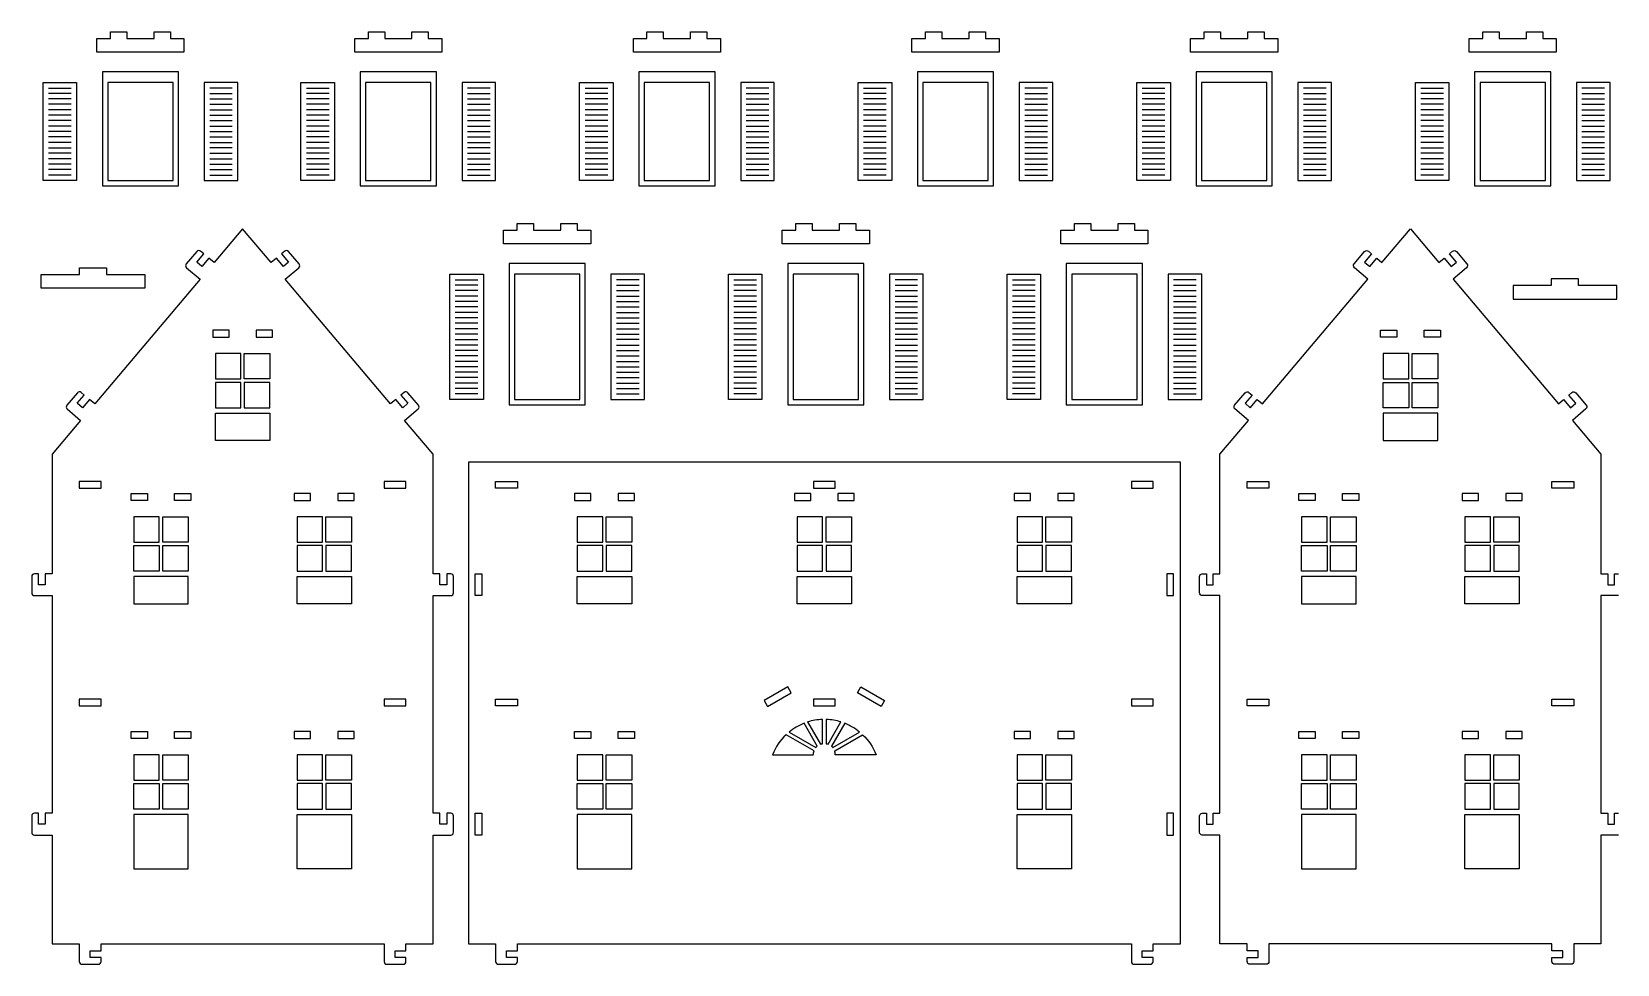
# Model space of a CAD drawing. Extents: x 5580 to 9776, y -1422 to 1677.
# Drawn here: x 5580 to 8377, y 23 to 1668 of the extents above; entities that cross this region are included whole.
import ezdxf

# ---------------------------------------------------------------- set-up
doc = ezdxf.new("R2010")
doc.units = 0
doc.header["$MEASUREMENT"] = 0
doc.layers.add('LAYER1', color=18, linetype='CONTINUOUS')

msp = doc.modelspace()

# ---------------------------------------------------------------- linework, layer by layer
at = {"layer": 'LAYER1'}
for points in [[(5695.2, 1632.1), (5695.2, 1656.1), (5719.2, 1656.1), (5719.2, 1668.1), (5748, 1668.1), (5748, 1656.1), (5796, 1656.1), (5796, 1668.1), (5824.8, 1668.1), (5824.8, 1656.1), (5848.8, 1656.1), (5848.8, 1632.1)], [(6150, 1632.1), (6150, 1656.1), (6174, 1656.1), (6174, 1668.1), (6202.8, 1668.1), (6202.8, 1656.1), (6250.8, 1656.1), (6250.8, 1668.1), (6279.6, 1668.1), (6279.6, 1656.1), (6303.6, 1656.1), (6303.6, 1632.1)], [(6641.4, 1632.1), (6641.4, 1656.1), (6665.4, 1656.1), (6665.4, 1668.1), (6694.2, 1668.1), (6694.2, 1656.1), (6742.2, 1656.1), (6742.2, 1668.1), (6771, 1668.1), (6771, 1656.1), (6795, 1656.1), (6795, 1632.1)], [(7132.8, 1632.1), (7132.8, 1656.1), (7156.8, 1656.1), (7156.8, 1668.1), (7185.6, 1668.1), (7185.6, 1656.1), (7233.6, 1656.1), (7233.6, 1668.1), (7262.4, 1668.1), (7262.4, 1656.1), (7286.4, 1656.1), (7286.4, 1632.1)], [(7624.2, 1632.1), (7624.2, 1656.1), (7648.2, 1656.1), (7648.2, 1668.1), (7677, 1668.1), (7677, 1656.1), (7725, 1656.1), (7725, 1668.1), (7753.8, 1668.1), (7753.8, 1656.1), (7777.8, 1656.1), (7777.8, 1632.1)], [(8115.6, 1632.1), (8115.6, 1656.1), (8139.6, 1656.1), (8139.6, 1668.1), (8168.4, 1668.1), (8168.4, 1656.1), (8216.4, 1656.1), (8216.4, 1668.1), (8245.2, 1668.1), (8245.2, 1656.1), (8269.2, 1656.1), (8269.2, 1632.1)], [(5839.2, 1597.6), (5704.8, 1597.6), (5704.8, 1396), (5839.2, 1396)], [(6294, 1597.6), (6159.6, 1597.6), (6159.6, 1396), (6294, 1396)], [(6785.4, 1597.6), (6651, 1597.6), (6651, 1396), (6785.4, 1396)], [(7276.8, 1597.6), (7142.4, 1597.6), (7142.4, 1396), (7276.8, 1396)], [(7768.2, 1597.6), (7633.8, 1597.6), (7633.8, 1396), (7768.2, 1396)], [(8259.6, 1597.6), (8125.2, 1597.6), (8125.2, 1396), (8259.6, 1396)], [(5600.3, 1578.4), (5659.4, 1578.4), (5659.4, 1405.6), (5600.3, 1405.6)], [(5829.6, 1578.4), (5714.4, 1578.4), (5714.4, 1405.6), (5829.6, 1405.6)], [(5943.6, 1578.4), (5884.5, 1578.4), (5884.5, 1405.6), (5943.6, 1405.6)], [(6055.1, 1578.4), (6114.3, 1578.4), (6114.3, 1405.6), (6055.1, 1405.6)], [(6284.4, 1578.4), (6169.2, 1578.4), (6169.2, 1405.6), (6284.4, 1405.6)], [(6398.5, 1578.4), (6339.3, 1578.4), (6339.3, 1405.6), (6398.5, 1405.6)], [(6546.5, 1578.4), (6605.7, 1578.4), (6605.7, 1405.6), (6546.5, 1405.6)], [(6775.8, 1578.4), (6660.6, 1578.4), (6660.6, 1405.6), (6775.8, 1405.6)], [(6889.9, 1578.4), (6830.7, 1578.4), (6830.7, 1405.6), (6889.9, 1405.6)], [(7037.9, 1578.4), (7097.1, 1578.4), (7097.1, 1405.6), (7037.9, 1405.6)], [(7267.2, 1578.4), (7152, 1578.4), (7152, 1405.6), (7267.2, 1405.6)], [(7381.3, 1578.4), (7322.1, 1578.4), (7322.1, 1405.6), (7381.3, 1405.6)], [(7529.3, 1578.4), (7588.5, 1578.4), (7588.5, 1405.6), (7529.3, 1405.6)], [(7758.6, 1578.4), (7643.4, 1578.4), (7643.4, 1405.6), (7758.6, 1405.6)], [(7872.7, 1578.4), (7813.5, 1578.4), (7813.5, 1405.6), (7872.7, 1405.6)], [(8020.7, 1578.4), (8079.9, 1578.4), (8079.9, 1405.6), (8020.7, 1405.6)], [(8250, 1578.4), (8134.8, 1578.4), (8134.8, 1405.6), (8250, 1405.6)], [(8364.1, 1578.4), (8304.9, 1578.4), (8304.9, 1405.6), (8364.1, 1405.6)], [(6412.6, 1294), (6412.6, 1318), (6436.6, 1318), (6436.6, 1330), (6465.4, 1330), (6465.4, 1318), (6513.4, 1318), (6513.4, 1330), (6542.2, 1330), (6542.2, 1318), (6566.2, 1318), (6566.2, 1294)], [(6904, 1294), (6904, 1318), (6928, 1318), (6928, 1330), (6956.8, 1330), (6956.8, 1318), (7004.8, 1318), (7004.8, 1330), (7033.6, 1330), (7033.6, 1318), (7057.6, 1318), (7057.6, 1294)], [(7395.4, 1294), (7395.4, 1318), (7419.4, 1318), (7419.4, 1330), (7448.2, 1330), (7448.2, 1318), (7496.2, 1318), (7496.2, 1330), (7525, 1330), (7525, 1318), (7549, 1318), (7549, 1294)], [(6556.6, 1259.4), (6422.2, 1259.4), (6422.2, 1009.8), (6556.6, 1009.8)], [(7048, 1259.4), (6913.6, 1259.4), (6913.6, 1009.8), (7048, 1009.8)], [(7539.4, 1259.4), (7405, 1259.4), (7405, 1009.8), (7539.4, 1009.8)], [(5664.3, 1251.8), (5712.3, 1251.8), (5712.3, 1239.8), (5779.8, 1239.8), (5779.8, 1215.8), (5596.9, 1215.8), (5596.9, 1239.8), (5664.3, 1239.8)], [(6317.7, 1240.2), (6376.8, 1240.2), (6376.8, 1019.4), (6317.7, 1019.4)], [(6547, 1240.2), (6431.8, 1240.2), (6431.8, 1019.4), (6547, 1019.4)], [(6661, 1240.2), (6601.9, 1240.2), (6601.9, 1019.4), (6661, 1019.4)], [(6809.1, 1240.2), (6868.2, 1240.2), (6868.2, 1019.4), (6809.1, 1019.4)], [(7038.4, 1240.2), (6923.2, 1240.2), (6923.2, 1019.4), (7038.4, 1019.4)], [(7152.4, 1240.2), (7093.3, 1240.2), (7093.3, 1019.4), (7152.4, 1019.4)], [(7300.5, 1240.2), (7359.6, 1240.2), (7359.6, 1019.4), (7300.5, 1019.4)], [(7529.8, 1240.2), (7414.6, 1240.2), (7414.6, 1019.4), (7529.8, 1019.4)], [(7643.8, 1240.2), (7584.7, 1240.2), (7584.7, 1019.4), (7643.8, 1019.4)], [(8308.4, 1232.2), (8260.4, 1232.2), (8260.4, 1220.2), (8193, 1220.2), (8193, 1196.2), (8375.9, 1196.2), (8375.9, 1220.2), (8308.4, 1220.2)], [(5928.2, 1141.3), (5899.4, 1141.3), (5899.4, 1129.3), (5928.2, 1129.3)], [(6005, 1141.3), (5976.2, 1141.3), (5976.2, 1129.3), (6005, 1129.3)], [(7959.2, 1141.3), (7988, 1141.3), (7988, 1129.3), (7959.2, 1129.3)], [(8036, 1141.3), (8064.8, 1141.3), (8064.8, 1129.3), (8036, 1129.3)], [(5949.2, 1055.5), (5949.2, 1100.5), (5904.2, 1100.5), (5904.2, 1055.5)], [(5955.2, 1100.5), (6000.2, 1100.5), (6000.2, 1055.5), (5955.2, 1055.5)], [(8009, 1100.5), (7964, 1100.5), (7964, 1055.5), (8009, 1055.5)], [(8015, 1055.5), (8015, 1100.5), (8060, 1100.5), (8060, 1055.5)], [(5904.2, 1004.5), (5949.2, 1004.5), (5949.2, 1049.5), (5904.2, 1049.5)], [(6000.2, 1004.5), (6000.2, 1049.5), (5955.2, 1049.5), (5955.2, 1004.5)], [(7964, 1004.5), (7964, 1049.5), (8009, 1049.5), (8009, 1004.5)], [(8060, 1004.5), (8015, 1004.5), (8015, 1049.5), (8060, 1049.5)], [(6000.2, 946.9), (5904.2, 946.9), (5904.2, 994.9), (6000.2, 994.9)], [(7964, 946.9), (8060, 946.9), (8060, 994.9), (7964, 994.9)], [(5664.2, 874.9), (5664.2, 862.9), (5702.6, 862.9), (5702.6, 874.9)], [(6201.8, 874.9), (6201.8, 862.9), (6240.2, 862.9), (6240.2, 874.9)], [(6398.4, 874.9), (6436.8, 874.9), (6436.8, 862.9), (6398.4, 862.9)], [(6997.4, 874.9), (6959, 874.9), (6959, 862.9), (6997.4, 862.9)], [(7558.1, 874.9), (7519.7, 874.9), (7519.7, 862.9), (7558.1, 862.9)], [(7762.4, 874.9), (7762.4, 862.9), (7724, 862.9), (7724, 874.9)], [(8300, 874.9), (8300, 862.9), (8261.6, 862.9), (8261.6, 874.9)], [(5755.4, 853.3), (5784.2, 853.3), (5784.2, 841.3), (5755.4, 841.3)], [(5832.2, 853.3), (5861, 853.3), (5861, 841.3), (5832.2, 841.3)], [(6072.2, 853.3), (6043.4, 853.3), (6043.4, 841.3), (6072.2, 841.3)], [(6149, 853.3), (6120.2, 853.3), (6120.2, 841.3), (6149, 841.3)], [(6566.4, 853.3), (6537.6, 853.3), (6537.6, 841.3), (6566.4, 841.3)], [(6643.2, 853.3), (6614.4, 853.3), (6614.4, 841.3), (6643.2, 841.3)], [(6954.2, 853.3), (6925.4, 853.3), (6925.4, 841.3), (6954.2, 841.3)], [(7031, 853.3), (7002.2, 853.3), (7002.2, 841.3), (7031, 841.3)], [(7342.1, 853.3), (7313.3, 853.3), (7313.3, 841.3), (7342.1, 841.3)], [(7418.9, 853.3), (7390.1, 853.3), (7390.1, 841.3), (7418.9, 841.3)], [(7815.2, 853.3), (7844, 853.3), (7844, 841.3), (7815.2, 841.3)], [(7892, 853.3), (7920.8, 853.3), (7920.8, 841.3), (7892, 841.3)], [(8132, 853.3), (8103.2, 853.3), (8103.2, 841.3), (8132, 841.3)], [(8208.8, 853.3), (8180, 853.3), (8180, 841.3), (8208.8, 841.3)], [(5805.2, 812.5), (5760.2, 812.5), (5760.2, 767.5), (5805.2, 767.5)], [(5811.2, 767.5), (5811.2, 812.5), (5856.2, 812.5), (5856.2, 767.5)], [(6093.2, 767.5), (6093.2, 812.5), (6048.2, 812.5), (6048.2, 767.5)], [(6099.2, 812.5), (6144.2, 812.5), (6144.2, 767.5), (6099.2, 767.5)], [(6587.4, 767.5), (6587.4, 812.5), (6542.4, 812.5), (6542.4, 767.5)], [(6593.4, 812.5), (6638.4, 812.5), (6638.4, 767.5), (6593.4, 767.5)], [(6975.2, 767.5), (6975.2, 812.5), (6930.2, 812.5), (6930.2, 767.5)], [(6981.2, 812.5), (7026.2, 812.5), (7026.2, 767.5), (6981.2, 767.5)], [(7363.1, 767.5), (7363.1, 812.5), (7318.1, 812.5), (7318.1, 767.5)], [(7369.1, 812.5), (7414.1, 812.5), (7414.1, 767.5), (7369.1, 767.5)], [(7865, 812.5), (7820, 812.5), (7820, 767.5), (7865, 767.5)], [(7871, 767.5), (7871, 812.5), (7916, 812.5), (7916, 767.5)], [(8153, 767.5), (8153, 812.5), (8108, 812.5), (8108, 767.5)], [(8159, 812.5), (8204, 812.5), (8204, 767.5), (8159, 767.5)], [(5760.2, 716.5), (5760.2, 761.5), (5805.2, 761.5), (5805.2, 716.5)], [(5856.2, 716.5), (5811.2, 716.5), (5811.2, 761.5), (5856.2, 761.5)], [(6048.2, 716.5), (6093.2, 716.5), (6093.2, 761.5), (6048.2, 761.5)], [(6144.2, 716.5), (6144.2, 761.5), (6099.2, 761.5), (6099.2, 716.5)], [(6542.4, 716.5), (6587.4, 716.5), (6587.4, 761.5), (6542.4, 761.5)], [(6638.4, 716.5), (6638.4, 761.5), (6593.4, 761.5), (6593.4, 716.5)], [(6930.2, 716.5), (6975.2, 716.5), (6975.2, 761.5), (6930.2, 761.5)], [(7026.2, 716.5), (7026.2, 761.5), (6981.2, 761.5), (6981.2, 716.5)], [(7318.1, 716.5), (7363.1, 716.5), (7363.1, 761.5), (7318.1, 761.5)], [(7414.1, 716.5), (7414.1, 761.5), (7369.1, 761.5), (7369.1, 716.5)], [(7820, 716.5), (7820, 761.5), (7865, 761.5), (7865, 716.5)], [(7916, 716.5), (7871, 716.5), (7871, 761.5), (7916, 761.5)], [(8108, 716.5), (8153, 716.5), (8153, 761.5), (8108, 761.5)], [(8204, 716.5), (8204, 761.5), (8159, 761.5), (8159, 716.5)], [(5760.2, 658.9), (5856.2, 658.9), (5856.2, 706.9), (5760.2, 706.9)], [(6144.2, 658.9), (6048.2, 658.9), (6048.2, 706.9), (6144.2, 706.9)], [(6362.4, 711.7), (6374.4, 711.7), (6374.4, 673.3), (6362.4, 673.3)], [(6638.4, 658.9), (6542.4, 658.9), (6542.4, 706.9), (6638.4, 706.9)], [(7026.2, 658.9), (6930.2, 658.9), (6930.2, 706.9), (7026.2, 706.9)], [(7414.1, 658.9), (7318.1, 658.9), (7318.1, 706.9), (7414.1, 706.9)], [(7594.1, 711.7), (7582.1, 711.7), (7582.1, 673.3), (7594.1, 673.3)], [(7820, 658.9), (7916, 658.9), (7916, 706.9), (7820, 706.9)], [(8204, 658.9), (8108, 658.9), (8108, 706.9), (8204, 706.9)], [(6913.8, 512.2), (6872.2, 488.2), (6878.2, 477.8), (6919.8, 501.8)], [(7042.6, 512.2), (7084.2, 488.2), (7078.2, 477.8), (7036.6, 501.8)], [(5664.2, 490.9), (5664.2, 478.9), (5702.6, 478.9), (5702.6, 490.9)], [(6201.8, 490.9), (6201.8, 478.9), (6240.2, 478.9), (6240.2, 490.9)], [(6398.4, 490.9), (6436.8, 490.9), (6436.8, 478.9), (6398.4, 478.9)], [(6997.4, 490.9), (6959, 490.9), (6959, 478.9), (6997.4, 478.9)], [(7558.1, 490.9), (7519.7, 490.9), (7519.7, 478.9), (7558.1, 478.9)], [(7762.4, 490.9), (7762.4, 478.9), (7724, 478.9), (7724, 490.9)], [(8300, 490.9), (8300, 478.9), (8261.6, 478.9), (8261.6, 490.9)], [(5755.4, 433.5), (5784.2, 433.5), (5784.2, 421.5), (5755.4, 421.5)], [(5832.2, 433.5), (5861, 433.5), (5861, 421.5), (5832.2, 421.5)], [(6072.2, 433.5), (6043.4, 433.5), (6043.4, 421.5), (6072.2, 421.5)], [(6149, 433.5), (6120.2, 433.5), (6120.2, 421.5), (6149, 421.5)], [(6537.6, 433.5), (6566.4, 433.5), (6566.4, 421.5), (6537.6, 421.5)], [(6614.4, 433.5), (6643.2, 433.5), (6643.2, 421.5), (6614.4, 421.5)], [(7342.1, 433.5), (7313.3, 433.5), (7313.3, 421.5), (7342.1, 421.5)], [(7418.9, 433.5), (7390.1, 433.5), (7390.1, 421.5), (7418.9, 421.5)], [(7815.2, 433.5), (7844, 433.5), (7844, 421.5), (7815.2, 421.5)], [(7892, 433.5), (7920.8, 433.5), (7920.8, 421.5), (7892, 421.5)], [(8132, 433.5), (8103.2, 433.5), (8103.2, 421.5), (8132, 421.5)], [(8208.8, 433.5), (8180, 433.5), (8180, 421.5), (8208.8, 421.5)], [(5805.2, 392.7), (5760.2, 392.7), (5760.2, 347.7), (5805.2, 347.7)], [(5811.2, 347.7), (5811.2, 392.7), (5856.2, 392.7), (5856.2, 347.7)], [(6093.2, 347.7), (6093.2, 392.7), (6048.2, 392.7), (6048.2, 347.7)], [(6099.2, 392.7), (6144.2, 392.7), (6144.2, 347.7), (6099.2, 347.7)], [(6587.4, 392.7), (6542.4, 392.7), (6542.4, 347.7), (6587.4, 347.7)], [(6593.4, 347.7), (6593.4, 392.7), (6638.4, 392.7), (6638.4, 347.7)], [(7363.1, 347.7), (7363.1, 392.7), (7318.1, 392.7), (7318.1, 347.7)], [(7369.1, 392.7), (7414.1, 392.7), (7414.1, 347.7), (7369.1, 347.7)], [(7865, 392.7), (7820, 392.7), (7820, 347.7), (7865, 347.7)], [(7871, 347.7), (7871, 392.7), (7916, 392.7), (7916, 347.7)], [(8153, 347.7), (8153, 392.7), (8108, 392.7), (8108, 347.7)], [(8159, 392.7), (8204, 392.7), (8204, 347.7), (8159, 347.7)], [(5760.2, 296.7), (5760.2, 341.7), (5805.2, 341.7), (5805.2, 296.7)], [(5856.2, 296.7), (5811.2, 296.7), (5811.2, 341.7), (5856.2, 341.7)], [(6048.2, 296.7), (6093.2, 296.7), (6093.2, 341.7), (6048.2, 341.7)], [(6144.2, 296.7), (6144.2, 341.7), (6099.2, 341.7), (6099.2, 296.7)], [(6542.4, 296.7), (6542.4, 341.7), (6587.4, 341.7), (6587.4, 296.7)], [(6638.4, 296.7), (6593.4, 296.7), (6593.4, 341.7), (6638.4, 341.7)], [(7318.1, 296.7), (7363.1, 296.7), (7363.1, 341.7), (7318.1, 341.7)], [(7414.1, 296.7), (7414.1, 341.7), (7369.1, 341.7), (7369.1, 296.7)], [(7820, 296.7), (7820, 341.7), (7865, 341.7), (7865, 296.7)], [(7916, 296.7), (7871, 296.7), (7871, 341.7), (7916, 341.7)], [(8108, 296.7), (8153, 296.7), (8153, 341.7), (8108, 341.7)], [(8204, 296.7), (8204, 341.7), (8159, 341.7), (8159, 296.7)], [(5760.2, 191.1), (5856.2, 191.1), (5856.2, 287.1), (5760.2, 287.1)], [(6144.2, 191.1), (6048.2, 191.1), (6048.2, 287.1), (6144.2, 287.1)], [(6362.4, 289.3), (6374.4, 289.3), (6374.4, 250.9), (6362.4, 250.9)], [(6542.4, 191.1), (6638.4, 191.1), (6638.4, 287.1), (6542.4, 287.1)], [(7414.1, 191.1), (7318.1, 191.1), (7318.1, 287.1), (7414.1, 287.1)], [(7594.1, 289.3), (7582.1, 289.3), (7582.1, 250.9), (7594.1, 250.9)], [(7820, 191.1), (7916, 191.1), (7916, 287.1), (7820, 287.1)], [(8204, 191.1), (8108, 191.1), (8108, 287.1), (8204, 287.1)]]:
    msp.add_lwpolyline(points, close=True, dxfattribs=at)
for points in [[(5609.9, 1568.8), (5649.8, 1568.8)], [(5934, 1568.8), (5894.1, 1568.8)], [(6064.7, 1568.8), (6104.7, 1568.8)], [(6388.9, 1568.8), (6348.9, 1568.8)], [(6556.1, 1568.8), (6596.1, 1568.8)], [(6880.3, 1568.8), (6840.3, 1568.8)], [(7047.5, 1568.8), (7087.5, 1568.8)], [(7371.7, 1568.8), (7331.7, 1568.8)], [(7538.9, 1568.8), (7578.9, 1568.8)], [(7863.1, 1568.8), (7823.1, 1568.8)], [(8030.3, 1568.8), (8070.3, 1568.8)], [(8354.5, 1568.8), (8314.5, 1568.8)], [(5649.8, 1559.2), (5609.9, 1559.2)], [(5649.8, 1549.6), (5609.9, 1549.6)], [(5649.8, 1540), (5609.9, 1540)], [(5894.1, 1559.2), (5934, 1559.2)], [(5894.1, 1549.6), (5934, 1549.6)], [(5894.1, 1540), (5934, 1540)], [(6104.7, 1559.2), (6064.7, 1559.2)], [(6104.7, 1549.6), (6064.7, 1549.6)], [(6104.7, 1540), (6064.7, 1540)], [(6348.9, 1559.2), (6388.9, 1559.2)], [(6348.9, 1549.6), (6388.9, 1549.6)], [(6348.9, 1540), (6388.9, 1540)], [(6596.1, 1559.2), (6556.1, 1559.2)], [(6596.1, 1549.6), (6556.1, 1549.6)], [(6596.1, 1540), (6556.1, 1540)], [(6840.3, 1559.2), (6880.3, 1559.2)], [(6840.3, 1549.6), (6880.3, 1549.6)], [(6840.3, 1540), (6880.3, 1540)], [(7087.5, 1559.2), (7047.5, 1559.2)], [(7087.5, 1549.6), (7047.5, 1549.6)], [(7087.5, 1540), (7047.5, 1540)], [(7331.7, 1559.2), (7371.7, 1559.2)], [(7331.7, 1549.6), (7371.7, 1549.6)], [(7331.7, 1540), (7371.7, 1540)], [(7578.9, 1559.2), (7538.9, 1559.2)], [(7578.9, 1549.6), (7538.9, 1549.6)], [(7578.9, 1540), (7538.9, 1540)], [(7823.1, 1559.2), (7863.1, 1559.2)], [(7823.1, 1549.6), (7863.1, 1549.6)], [(7823.1, 1540), (7863.1, 1540)], [(8070.3, 1559.2), (8030.3, 1559.2)], [(8070.3, 1549.6), (8030.3, 1549.6)], [(8070.3, 1540), (8030.3, 1540)], [(8314.5, 1559.2), (8354.5, 1559.2)], [(8314.5, 1549.6), (8354.5, 1549.6)], [(8314.5, 1540), (8354.5, 1540)], [(5649.8, 1530.4), (5609.9, 1530.4)], [(5649.8, 1520.8), (5609.9, 1520.8)], [(5649.8, 1511.2), (5609.9, 1511.2)], [(5894.1, 1530.4), (5934, 1530.4)], [(5894.1, 1520.8), (5934, 1520.8)], [(5894.1, 1511.2), (5934, 1511.2)], [(6104.7, 1530.4), (6064.7, 1530.4)], [(6104.7, 1520.8), (6064.7, 1520.8)], [(6104.7, 1511.2), (6064.7, 1511.2)], [(6348.9, 1530.4), (6388.9, 1530.4)], [(6348.9, 1520.8), (6388.9, 1520.8)], [(6348.9, 1511.2), (6388.9, 1511.2)], [(6596.1, 1530.4), (6556.1, 1530.4)], [(6596.1, 1520.8), (6556.1, 1520.8)], [(6596.1, 1511.2), (6556.1, 1511.2)], [(6840.3, 1530.4), (6880.3, 1530.4)], [(6840.3, 1520.8), (6880.3, 1520.8)], [(6840.3, 1511.2), (6880.3, 1511.2)], [(7087.5, 1530.4), (7047.5, 1530.4)], [(7087.5, 1520.8), (7047.5, 1520.8)], [(7087.5, 1511.2), (7047.5, 1511.2)], [(7331.7, 1530.4), (7371.7, 1530.4)], [(7331.7, 1520.8), (7371.7, 1520.8)], [(7331.7, 1511.2), (7371.7, 1511.2)], [(7578.9, 1530.4), (7538.9, 1530.4)], [(7578.9, 1520.8), (7538.9, 1520.8)], [(7578.9, 1511.2), (7538.9, 1511.2)], [(7823.1, 1530.4), (7863.1, 1530.4)], [(7823.1, 1520.8), (7863.1, 1520.8)], [(7823.1, 1511.2), (7863.1, 1511.2)], [(8070.3, 1530.4), (8030.3, 1530.4)], [(8070.3, 1520.8), (8030.3, 1520.8)], [(8070.3, 1511.2), (8030.3, 1511.2)], [(8314.5, 1530.4), (8354.5, 1530.4)], [(8314.5, 1520.8), (8354.5, 1520.8)], [(8314.5, 1511.2), (8354.5, 1511.2)], [(5649.8, 1501.6), (5609.9, 1501.6)], [(5649.8, 1492), (5609.9, 1492)], [(5649.8, 1482.4), (5609.9, 1482.4)], [(5894.1, 1501.6), (5934, 1501.6)], [(5894.1, 1492), (5934, 1492)], [(5894.1, 1482.4), (5934, 1482.4)], [(6104.7, 1501.6), (6064.7, 1501.6)], [(6104.7, 1492), (6064.7, 1492)], [(6104.7, 1482.4), (6064.7, 1482.4)], [(6348.9, 1501.6), (6388.9, 1501.6)], [(6348.9, 1492), (6388.9, 1492)], [(6348.9, 1482.4), (6388.9, 1482.4)], [(6596.1, 1501.6), (6556.1, 1501.6)], [(6596.1, 1492), (6556.1, 1492)], [(6596.1, 1482.4), (6556.1, 1482.4)], [(6840.3, 1501.6), (6880.3, 1501.6)], [(6840.3, 1492), (6880.3, 1492)], [(6840.3, 1482.4), (6880.3, 1482.4)], [(7087.5, 1501.6), (7047.5, 1501.6)], [(7087.5, 1492), (7047.5, 1492)], [(7087.5, 1482.4), (7047.5, 1482.4)], [(7331.7, 1501.6), (7371.7, 1501.6)], [(7331.7, 1492), (7371.7, 1492)], [(7331.7, 1482.4), (7371.7, 1482.4)], [(7578.9, 1501.6), (7538.9, 1501.6)], [(7578.9, 1492), (7538.9, 1492)], [(7578.9, 1482.4), (7538.9, 1482.4)], [(7823.1, 1501.6), (7863.1, 1501.6)], [(7823.1, 1492), (7863.1, 1492)], [(7823.1, 1482.4), (7863.1, 1482.4)], [(8070.3, 1501.6), (8030.3, 1501.6)], [(8070.3, 1492), (8030.3, 1492)], [(8070.3, 1482.4), (8030.3, 1482.4)], [(8314.5, 1501.6), (8354.5, 1501.6)], [(8314.5, 1492), (8354.5, 1492)], [(8314.5, 1482.4), (8354.5, 1482.4)], [(5649.8, 1472.8), (5609.9, 1472.8)], [(5609.9, 1463.2), (5649.8, 1463.2)], [(5894.1, 1472.8), (5934, 1472.8)], [(5934, 1463.2), (5894.1, 1463.2)], [(6104.7, 1472.8), (6064.7, 1472.8)], [(6064.7, 1463.2), (6104.7, 1463.2)], [(6348.9, 1472.8), (6388.9, 1472.8)], [(6388.9, 1463.2), (6348.9, 1463.2)], [(6596.1, 1472.8), (6556.1, 1472.8)], [(6556.1, 1463.2), (6596.1, 1463.2)], [(6840.3, 1472.8), (6880.3, 1472.8)], [(6880.3, 1463.2), (6840.3, 1463.2)], [(7087.5, 1472.8), (7047.5, 1472.8)], [(7047.5, 1463.2), (7087.5, 1463.2)], [(7331.7, 1472.8), (7371.7, 1472.8)], [(7371.7, 1463.2), (7331.7, 1463.2)], [(7578.9, 1472.8), (7538.9, 1472.8)], [(7538.9, 1463.2), (7578.9, 1463.2)], [(7823.1, 1472.8), (7863.1, 1472.8)], [(7863.1, 1463.2), (7823.1, 1463.2)], [(8070.3, 1472.8), (8030.3, 1472.8)], [(8030.3, 1463.2), (8070.3, 1463.2)], [(8314.5, 1472.8), (8354.5, 1472.8)], [(8354.5, 1463.2), (8314.5, 1463.2)], [(5649.8, 1453.6), (5609.9, 1453.6)], [(5649.8, 1444), (5609.9, 1444)], [(5649.8, 1434.4), (5609.9, 1434.4)], [(5894.1, 1453.6), (5934, 1453.6)], [(5894.1, 1444), (5934, 1444)], [(5894.1, 1434.4), (5934, 1434.4)], [(6104.7, 1453.6), (6064.7, 1453.6)], [(6104.7, 1444), (6064.7, 1444)], [(6104.7, 1434.4), (6064.7, 1434.4)], [(6348.9, 1453.6), (6388.9, 1453.6)], [(6348.9, 1444), (6388.9, 1444)], [(6348.9, 1434.4), (6388.9, 1434.4)], [(6596.1, 1453.6), (6556.1, 1453.6)], [(6596.1, 1444), (6556.1, 1444)], [(6596.1, 1434.4), (6556.1, 1434.4)], [(6840.3, 1453.6), (6880.3, 1453.6)], [(6840.3, 1444), (6880.3, 1444)], [(6840.3, 1434.4), (6880.3, 1434.4)], [(7087.5, 1453.6), (7047.5, 1453.6)], [(7087.5, 1444), (7047.5, 1444)], [(7087.5, 1434.4), (7047.5, 1434.4)], [(7331.7, 1453.6), (7371.7, 1453.6)], [(7331.7, 1444), (7371.7, 1444)], [(7331.7, 1434.4), (7371.7, 1434.4)], [(7578.9, 1453.6), (7538.9, 1453.6)], [(7578.9, 1444), (7538.9, 1444)], [(7578.9, 1434.4), (7538.9, 1434.4)], [(7823.1, 1453.6), (7863.1, 1453.6)], [(7823.1, 1444), (7863.1, 1444)], [(7823.1, 1434.4), (7863.1, 1434.4)], [(8070.3, 1453.6), (8030.3, 1453.6)], [(8070.3, 1444), (8030.3, 1444)], [(8070.3, 1434.4), (8030.3, 1434.4)], [(8314.5, 1453.6), (8354.5, 1453.6)], [(8314.5, 1444), (8354.5, 1444)], [(8314.5, 1434.4), (8354.5, 1434.4)], [(5649.8, 1424.8), (5609.9, 1424.8)], [(5649.8, 1415.2), (5609.9, 1415.2)], [(5894.1, 1424.8), (5934, 1424.8)], [(5894.1, 1415.2), (5934, 1415.2)], [(6104.7, 1424.8), (6064.7, 1424.8)], [(6104.7, 1415.2), (6064.7, 1415.2)], [(6348.9, 1424.8), (6388.9, 1424.8)], [(6348.9, 1415.2), (6388.9, 1415.2)], [(6596.1, 1424.8), (6556.1, 1424.8)], [(6596.1, 1415.2), (6556.1, 1415.2)], [(6840.3, 1424.8), (6880.3, 1424.8)], [(6840.3, 1415.2), (6880.3, 1415.2)], [(7087.5, 1424.8), (7047.5, 1424.8)], [(7087.5, 1415.2), (7047.5, 1415.2)], [(7331.7, 1424.8), (7371.7, 1424.8)], [(7331.7, 1415.2), (7371.7, 1415.2)], [(7578.9, 1424.8), (7538.9, 1424.8)], [(7578.9, 1415.2), (7538.9, 1415.2)], [(7823.1, 1424.8), (7863.1, 1424.8)], [(7823.1, 1415.2), (7863.1, 1415.2)], [(8070.3, 1424.8), (8030.3, 1424.8)], [(8070.3, 1415.2), (8030.3, 1415.2)], [(8314.5, 1424.8), (8354.5, 1424.8)], [(8314.5, 1415.2), (8354.5, 1415.2)], [(6327.3, 1230.6), (6367.2, 1230.6)], [(6651.4, 1230.6), (6611.5, 1230.6)], [(6818.7, 1230.6), (6858.6, 1230.6)], [(7142.8, 1230.6), (7102.9, 1230.6)], [(7310.1, 1230.6), (7350, 1230.6)], [(7634.2, 1230.6), (7594.3, 1230.6)], [(6367.2, 1221), (6327.3, 1221)], [(6367.2, 1211.4), (6327.3, 1211.4)], [(6611.5, 1221), (6651.4, 1221)], [(6611.5, 1211.4), (6651.4, 1211.4)], [(6858.6, 1221), (6818.7, 1221)], [(6858.6, 1211.4), (6818.7, 1211.4)], [(7102.9, 1221), (7142.8, 1221)], [(7102.9, 1211.4), (7142.8, 1211.4)], [(7350, 1221), (7310.1, 1221)], [(7350, 1211.4), (7310.1, 1211.4)], [(7594.3, 1221), (7634.2, 1221)], [(7594.3, 1211.4), (7634.2, 1211.4)], [(6367.2, 1201.8), (6327.3, 1201.8)], [(6367.2, 1192.2), (6327.3, 1192.2)], [(6367.2, 1182.6), (6327.3, 1182.6)], [(6611.5, 1201.8), (6651.4, 1201.8)], [(6611.5, 1192.2), (6651.4, 1192.2)], [(6611.5, 1182.6), (6651.4, 1182.6)], [(6858.6, 1201.8), (6818.7, 1201.8)], [(6858.6, 1192.2), (6818.7, 1192.2)], [(6858.6, 1182.6), (6818.7, 1182.6)], [(7102.9, 1201.8), (7142.8, 1201.8)], [(7102.9, 1192.2), (7142.8, 1192.2)], [(7102.9, 1182.6), (7142.8, 1182.6)], [(7350, 1201.8), (7310.1, 1201.8)], [(7350, 1192.2), (7310.1, 1192.2)], [(7350, 1182.6), (7310.1, 1182.6)], [(7594.3, 1201.8), (7634.2, 1201.8)], [(7594.3, 1192.2), (7634.2, 1192.2)], [(7594.3, 1182.6), (7634.2, 1182.6)], [(6367.2, 1173), (6327.3, 1173)], [(6367.2, 1163.4), (6327.3, 1163.4)], [(6367.2, 1153.8), (6327.3, 1153.8)], [(6611.5, 1173), (6651.4, 1173)], [(6611.5, 1163.4), (6651.4, 1163.4)], [(6611.5, 1153.8), (6651.4, 1153.8)], [(6858.6, 1173), (6818.7, 1173)], [(6858.6, 1163.4), (6818.7, 1163.4)], [(6858.6, 1153.8), (6818.7, 1153.8)], [(7102.9, 1173), (7142.8, 1173)], [(7102.9, 1163.4), (7142.8, 1163.4)], [(7102.9, 1153.8), (7142.8, 1153.8)], [(7350, 1173), (7310.1, 1173)], [(7350, 1163.4), (7310.1, 1163.4)], [(7350, 1153.8), (7310.1, 1153.8)], [(7594.3, 1173), (7634.2, 1173)], [(7594.3, 1163.4), (7634.2, 1163.4)], [(7594.3, 1153.8), (7634.2, 1153.8)], [(6367.2, 1144.2), (6327.3, 1144.2)], [(6367.2, 1134.6), (6327.3, 1134.6)], [(6327.3, 1125), (6367.2, 1125)], [(6611.5, 1144.2), (6651.4, 1144.2)], [(6611.5, 1134.6), (6651.4, 1134.6)], [(6651.4, 1125), (6611.5, 1125)], [(6858.6, 1144.2), (6818.7, 1144.2)], [(6858.6, 1134.6), (6818.7, 1134.6)], [(6818.7, 1125), (6858.6, 1125)], [(7102.9, 1144.2), (7142.8, 1144.2)], [(7102.9, 1134.6), (7142.8, 1134.6)], [(7142.8, 1125), (7102.9, 1125)], [(7350, 1144.2), (7310.1, 1144.2)], [(7350, 1134.6), (7310.1, 1134.6)], [(7310.1, 1125), (7350, 1125)], [(7594.3, 1144.2), (7634.2, 1144.2)], [(7594.3, 1134.6), (7634.2, 1134.6)], [(7634.2, 1125), (7594.3, 1125)], [(6367.2, 1115.4), (6327.3, 1115.4)], [(6367.2, 1105.8), (6327.3, 1105.8)], [(6367.2, 1096.2), (6327.3, 1096.2)], [(6611.5, 1115.4), (6651.4, 1115.4)], [(6611.5, 1105.8), (6651.4, 1105.8)], [(6611.5, 1096.2), (6651.4, 1096.2)], [(6858.6, 1115.4), (6818.7, 1115.4)], [(6858.6, 1105.8), (6818.7, 1105.8)], [(6858.6, 1096.2), (6818.7, 1096.2)], [(7102.9, 1115.4), (7142.8, 1115.4)], [(7102.9, 1105.8), (7142.8, 1105.8)], [(7102.9, 1096.2), (7142.8, 1096.2)], [(7350, 1115.4), (7310.1, 1115.4)], [(7350, 1105.8), (7310.1, 1105.8)], [(7350, 1096.2), (7310.1, 1096.2)], [(7594.3, 1115.4), (7634.2, 1115.4)], [(7594.3, 1105.8), (7634.2, 1105.8)], [(7594.3, 1096.2), (7634.2, 1096.2)], [(6367.2, 1086.6), (6327.3, 1086.6)], [(6367.2, 1077), (6327.3, 1077)], [(6367.2, 1067.4), (6327.3, 1067.4)], [(6611.5, 1086.6), (6651.4, 1086.6)], [(6611.5, 1077), (6651.4, 1077)], [(6611.5, 1067.4), (6651.4, 1067.4)], [(6858.6, 1086.6), (6818.7, 1086.6)], [(6858.6, 1077), (6818.7, 1077)], [(6858.6, 1067.4), (6818.7, 1067.4)], [(7102.9, 1086.6), (7142.8, 1086.6)], [(7102.9, 1077), (7142.8, 1077)], [(7102.9, 1067.4), (7142.8, 1067.4)], [(7350, 1086.6), (7310.1, 1086.6)], [(7350, 1077), (7310.1, 1077)], [(7350, 1067.4), (7310.1, 1067.4)], [(7594.3, 1086.6), (7634.2, 1086.6)], [(7594.3, 1077), (7634.2, 1077)], [(7594.3, 1067.4), (7634.2, 1067.4)], [(6367.2, 1057.8), (6327.3, 1057.8)], [(6367.2, 1048.2), (6327.3, 1048.2)], [(6367.2, 1038.6), (6327.3, 1038.6)], [(6611.5, 1057.8), (6651.4, 1057.8)], [(6611.5, 1048.2), (6651.4, 1048.2)], [(6611.5, 1038.6), (6651.4, 1038.6)], [(6858.6, 1057.8), (6818.7, 1057.8)], [(6858.6, 1048.2), (6818.7, 1048.2)], [(6858.6, 1038.6), (6818.7, 1038.6)], [(7102.9, 1057.8), (7142.8, 1057.8)], [(7102.9, 1048.2), (7142.8, 1048.2)], [(7102.9, 1038.6), (7142.8, 1038.6)], [(7350, 1057.8), (7310.1, 1057.8)], [(7350, 1048.2), (7310.1, 1048.2)], [(7350, 1038.6), (7310.1, 1038.6)], [(7594.3, 1057.8), (7634.2, 1057.8)], [(7594.3, 1048.2), (7634.2, 1048.2)], [(7594.3, 1038.6), (7634.2, 1038.6)], [(6367.2, 1029), (6327.3, 1029)], [(6611.5, 1029), (6651.4, 1029)], [(6858.6, 1029), (6818.7, 1029)], [(7102.9, 1029), (7142.8, 1029)], [(7350, 1029), (7310.1, 1029)], [(7594.3, 1029), (7634.2, 1029)]]:
    msp.add_lwpolyline(points, dxfattribs=at)
for points in [[(5616.2, 922.9), (5616.2, 711.7), (5604.2, 711.7), (5604.2, 692.5), (5592.2, 692.5), (5592.2, 711.7), (5585, 711.7, 0.414214), (5580.2, 706.9), (5580.2, 678.1, 0.414214), (5585, 673.3), (5616.2, 673.3), (5616.2, 289.3), (5604.2, 289.3), (5604.2, 270.1), (5592.2, 270.1), (5592.2, 289.3), (5585, 289.3, 0.414214), (5580.2, 284.5), (5580.2, 255.7, 0.414214), (5585, 250.9), (5616.2, 250.9), (5616.2, 58.9), (5664.2, 58.9), (5664.2, 27.7, 0.414214), (5669, 22.9), (5697.8, 22.9, 0.414214), (5702.6, 27.7), (5702.6, 34.9), (5683.4, 34.9), (5683.4, 46.9), (5702.6, 46.9), (5702.6, 58.9), (6201.8, 58.9), (6201.8, 27.7, 0.414214), (6206.6, 22.9), (6235.4, 22.9, 0.414214), (6240.2, 27.7), (6240.2, 34.9), (6221, 34.9), (6221, 46.9), (6240.2, 46.9), (6240.2, 58.9), (6288.2, 58.9), (6288.2, 250.9), (6319.4, 250.9, 0.414214), (6324.2, 255.7), (6324.2, 284.5, 0.414214), (6319.4, 289.3), (6312.2, 289.3), (6312.2, 270.1), (6300.2, 270.1), (6300.2, 289.3), (6288.2, 289.3), (6288.2, 673.3), (6319.4, 673.3, 0.414214), (6324.2, 678.1), (6324.2, 706.9, 0.414214), (6319.4, 711.7), (6312.2, 711.7), (6312.2, 692.5), (6300.2, 692.5), (6300.2, 711.7), (6288.2, 711.7), (6288.2, 922.9), (6237.9, 982.4), (6261.7, 1002.6, 0.414214), (6262.3, 1009.3), (6243.7, 1031.3, 0.414214), (6236.9, 1031.9), (6231.4, 1027.2), (6243.8, 1012.6), (6234.7, 1004.8), (6222.3, 1019.5), (6213.1, 1011.7), (6027.3, 1231.5), (6051.2, 1251.6, 0.414214), (6051.7, 1258.4), (6033.1, 1280.4, 0.414214), (6026.4, 1280.9), (6020.9, 1276.3), (6033.3, 1261.6), (6024.1, 1253.9), (6011.7, 1268.5), (6002.5, 1260.8), (5952.2, 1320.3), (5901.9, 1260.8), (5892.7, 1268.5), (5880.3, 1253.9), (5871.2, 1261.6), (5883.6, 1276.3), (5878.1, 1280.9, 0.414214), (5871.3, 1280.4), (5852.7, 1258.4, 0.414214), (5853.3, 1251.6), (5877.1, 1231.5), (5691.3, 1011.7), (5682.2, 1019.5), (5669.8, 1004.8), (5660.6, 1012.6), (5673, 1027.2), (5667.5, 1031.9, 0.414214), (5660.8, 1031.3), (5642.2, 1009.3, 0.414214), (5642.7, 1002.6), (5666.5, 982.4)], [(7553.3, 22.9, 0.414214), (7558.1, 27.7), (7558.1, 34.9), (7538.9, 34.9), (7538.9, 46.9), (7558.1, 46.9), (7558.1, 58.9), (7606.1, 58.9), (7606.1, 908.7), (6350.4, 908.7), (6350.4, 58.9), (6398.4, 58.9), (6398.4, 27.7, 0.414214), (6403.2, 22.9), (6432, 22.9, 0.414214), (6436.8, 27.7), (6436.8, 34.9), (6417.6, 34.9), (6417.6, 46.9), (6436.8, 46.9), (6436.8, 58.9), (7519.7, 58.9), (7519.7, 27.7, 0.414214), (7524.5, 22.9)], [(6916, 432.6), (6963.3, 405.2, -0.044025), (6965.7, 407.6), (6942.4, 448.1, 0.078675)], [(6971.6, 411, -0.044025), (6974.9, 411.9), (6974.9, 454.8, 0.067701), (6948.8, 450.4)], [(6981.6, 454.8), (6981.6, 411.9, -0.044025), (6984.9, 411), (7007.6, 450.4, 0.067701)], [(7014.1, 448.1), (6990.7, 407.6, -0.044025), (6993.1, 405.2), (7040.5, 432.6, 0.078675)], [(6960, 399.4), (6910.6, 427.9, 0.109311), (6887, 392.7), (6958.8, 392.7, -0.087672)], [(7069.4, 392.7), (6997.6, 392.7, 0.087672), (6996.5, 399.4), (7045.8, 427.9, -0.109311)]]:
    msp.add_lwpolyline(points, format="xyb", close=True, dxfattribs=at)
for points in [[(8379.2, 250.9), (8348, 250.9), (8348, 58.9), (8300, 58.9), (8300, 27.7, -0.414214), (8295.2, 22.9), (8266.4, 22.9, -0.414214), (8261.6, 27.7), (8261.6, 34.9), (8280.8, 34.9), (8280.8, 46.9), (8261.6, 46.9), (8261.6, 58.9), (7762.4, 58.9), (7762.4, 27.7, -0.414214), (7757.6, 22.9), (7728.8, 22.9, -0.414214), (7724, 27.7), (7724, 34.9), (7743.2, 34.9), (7743.2, 46.9), (7724, 46.9), (7724, 58.9), (7676, 58.9), (7676, 250.9), (7644.8, 250.9, -0.414214), (7640, 255.7), (7640, 284.5, -0.414214), (7644.8, 289.3), (7652, 289.3), (7652, 270.1), (7664, 270.1), (7664, 289.3), (7676, 289.3), (7676, 673.3), (7644.8, 673.3, -0.414214), (7640, 678.1), (7640, 706.9, -0.414214), (7644.8, 711.7), (7652, 711.7), (7652, 692.5), (7664, 692.5), (7664, 711.7), (7676, 711.7), (7676, 922.9), (7726.3, 982.4), (7702.5, 1002.6, -0.414214), (7701.9, 1009.3), (7720.5, 1031.3, -0.414214), (7727.2, 1031.9), (7732.7, 1027.2), (7720.3, 1012.6), (7729.5, 1004.8), (7741.9, 1019.5), (7751.1, 1011.7), (7936.8, 1231.5), (7913, 1251.6, -0.414214), (7912.4, 1258.4), (7931, 1280.4, -0.414214), (7937.8, 1280.9), (7943.3, 1276.3), (7930.9, 1261.6), (7940.1, 1253.9), (7952.5, 1268.5), (7961.6, 1260.8), (8012, 1320.3), (8062.3, 1260.8), (8071.4, 1268.5), (8083.8, 1253.9), (8093, 1261.6), (8080.6, 1276.3), (8086.1, 1280.9, -0.414214), (8092.9, 1280.4), (8111.5, 1258.4, -0.414214), (8110.9, 1251.6), (8087.1, 1231.5), (8272.8, 1011.7), (8282, 1019.5), (8294.4, 1004.8), (8303.6, 1012.6), (8291.2, 1027.2), (8296.7, 1031.9, -0.414214), (8303.4, 1031.3), (8322, 1009.3, -0.414214), (8321.5, 1002.6), (8297.6, 982.4), (8348, 922.9), (8348, 711.7), (8360, 711.7), (8360, 692.5), (8372, 692.5), (8372, 711.7), (8379.2, 711.7, -0.414214)], [(8379.2, 673.3), (8348, 673.3), (8348, 289.3), (8360, 289.3), (8360, 270.1), (8372, 270.1), (8372, 289.3), (8379.2, 289.3, -0.414214)]]:
    msp.add_lwpolyline(points, format="xyb", dxfattribs=at)

doc.saveas('drawing.dxf')
